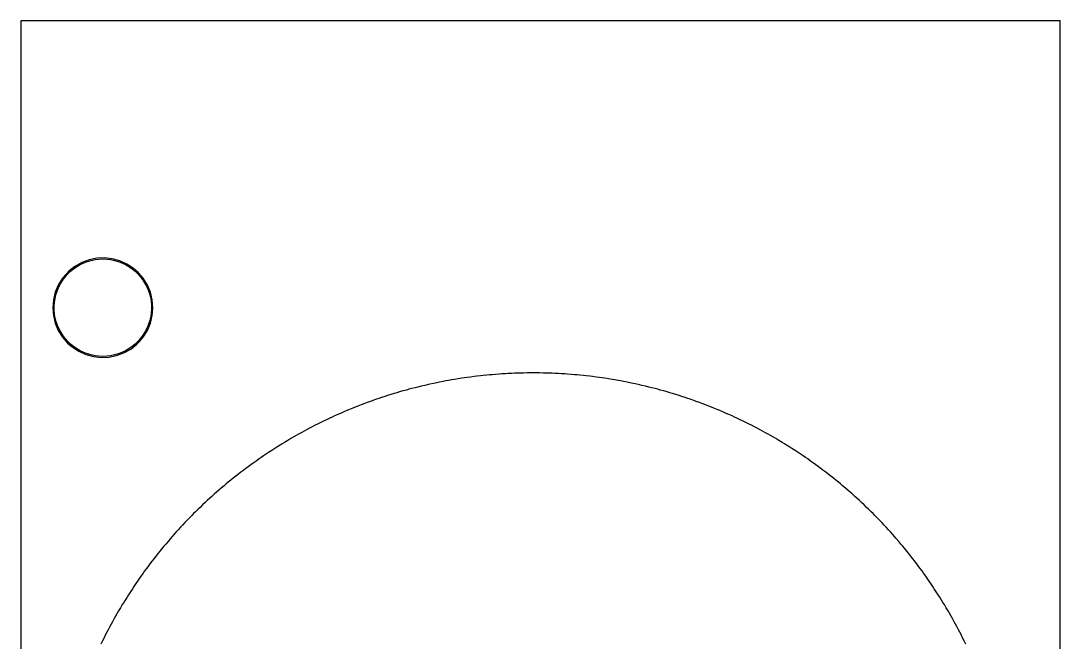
# Model space of a CAD drawing. Extents: x 0 to 216, y 0 to 279.
# Drawn here: x 0 to 215.9, y 150.3 to 279.4 of the extents above; entities that cross this region are included whole.
import ezdxf

# ---------------------------------------------------------------- set-up
doc = ezdxf.new("R2010")
doc.units = 0

msp = doc.modelspace()

# ---------------------------------------------------------------- linework, layer by layer
at = {"layer": 'annotation', "color": 1}
for p, q in [((6.868166, 220.872208), (6.868166, 220.955385)), ((6.868166, 220.955385), (6.95112, 220.955385)), ((6.909643, 220.872208), (6.868166, 220.872208)), ((6.868166, 220.768604), (6.909643, 220.768604)), ((6.91709, 220.871543), (6.909643, 220.872208)), ((6.909643, 220.768604), (6.917087, 220.769273)), ((6.909643, 220.768604), (6.909643, 220.768604)), ((6.917087, 220.769273), (6.924098, 220.771203)), ((6.924103, 220.869623), (6.91709, 220.871543)), ((6.924098, 220.771203), (6.930558, 220.774275)), ((6.930563, 220.866564), (6.924103, 220.869623)), ((6.930558, 220.774275), (6.936348, 220.778373)), ((6.936353, 220.862483), (6.930563, 220.866564)), ((6.936348, 220.778373), (6.941351, 220.783379)), ((6.941355, 220.857495), (6.936353, 220.862483)), ((6.941351, 220.783379), (6.945447, 220.789174)), ((6.94545, 220.851716), (6.941355, 220.857495)), ((6.945447, 220.789174), (6.94852, 220.795643)), ((6.948521, 220.845262), (6.94545, 220.851716)), ((6.94852, 220.795643), (6.95045, 220.802666)), ((6.95045, 220.838248), (6.948521, 220.845262)), ((6.95112, 220.83079), (6.95045, 220.838248)), ((6.95045, 220.802666), (6.95112, 220.810128)), ((6.95112, 220.810128), (6.95112, 220.83079)), ((6.95112, 220.83079), (6.95112, 220.83079))]:
    msp.add_line(p, q, dxfattribs=at)
at = {"layer": 'boundary', "color": 5}
for p, q in [((12.661037, 229.188882), (11.247511, 228.387878)), ((14.182462, 229.758904), (12.661037, 229.188882)), ((15.774332, 230.083907), (14.182462, 229.758904)), ((17.397438, 230.155886), (15.774332, 230.083907)), ((19.011822, 229.973062), (17.397438, 230.155886)), ((20.577737, 229.539946), (19.011822, 229.973062)), ((22.056612, 228.867203), (20.577737, 229.539946)), ((23.412046, 227.971397), (22.056612, 228.867203)), ((9.475659, 226.874581), (8.649074, 225.906768)), ((9.976689, 227.37561), (9.475659, 226.874581)), ((11.247511, 228.387878), (9.976689, 227.37561)), ((24.379859, 227.144812), (23.412046, 227.971397)), ((25.437242, 225.906768), (24.379859, 227.144812)), ((8.649074, 225.906768), (7.798384, 224.518556)), ((26.287932, 224.518556), (25.437242, 225.906768)), ((7.175326, 223.014366), (6.795245, 221.431217)), ((7.798384, 224.518556), (7.175326, 223.014366)), ((26.91099, 223.014366), (26.287932, 224.518556)), ((27.291071, 221.431217), (26.91099, 223.014366)), ((6.795245, 221.431217), (6.6675, 219.808111)), ((27.418816, 219.808111), (27.291071, 221.431217)), ((6.6675, 219.808111), (6.795246, 218.185005)), ((6.795246, 218.185005), (7.175326, 216.601856)), ((26.91099, 216.601856), (27.291071, 218.185005)), ((27.291071, 218.185005), (27.418816, 219.808111)), ((7.175326, 216.601856), (7.798384, 215.097666)), ((26.287932, 215.097666), (26.91099, 216.601856)), ((7.798384, 215.097666), (8.649074, 213.709455)), ((25.437242, 213.709455), (26.287932, 215.097666)), ((8.649074, 213.709455), (9.706457, 212.47141)), ((9.706457, 212.47141), (10.67427, 211.644825)), ((10.67427, 211.644825), (12.029704, 210.74902)), ((22.838806, 211.228345), (24.109628, 212.240612)), ((24.109628, 212.240612), (24.610657, 212.741642)), ((24.610657, 212.741642), (25.437242, 213.709455)), ((12.029704, 210.74902), (13.508579, 210.076276)), ((13.508579, 210.076276), (15.074494, 209.64316)), ((15.074494, 209.64316), (16.688878, 209.460336)), ((16.688878, 209.460336), (18.311984, 209.532315)), ((18.311984, 209.532315), (19.903855, 209.857318)), ((19.903855, 209.857318), (21.425279, 210.42734)), ((21.425279, 210.42734), (22.838806, 211.228345)), ((91.590257, 205.140916), (90.851099, 205.028761)), ((92.142661, 205.224695), (91.590257, 205.140916)), ((92.696111, 205.30124), (92.142661, 205.224695)), ((93.436653, 205.403642), (92.696111, 205.30124)), ((94.178459, 205.496362), (93.436653, 205.403642)), ((94.732867, 205.565666), (94.178459, 205.496362)), ((95.475822, 205.648697), (94.732867, 205.565666)), ((96.031059, 205.710728), (95.475822, 205.648697)), ((96.775043, 205.784014), (96.031059, 205.710728)), ((97.331079, 205.838801), (96.775043, 205.784014)), ((97.887771, 205.886272), (97.331079, 205.838801)), ((98.632657, 205.949806), (97.887771, 205.886272)), ((99.378308, 206.003539), (98.632657, 205.949806)), ((99.935576, 206.043728), (99.378308, 206.003539)), ((100.68187, 206.087768), (99.935576, 206.043728)), ((101.239618, 206.120679), (100.68187, 206.087768)), ((101.986418, 206.154911), (101.239618, 206.120679)), ((102.544545, 206.180497), (101.986418, 206.154911)), ((103.102964, 206.198762), (102.544545, 206.180497)), ((103.850154, 206.223193), (103.102964, 206.198762)), ((104.408761, 206.234176), (103.850154, 206.223193)), ((105.156204, 206.248855), (104.408761, 206.234176)), ((105.903774, 206.253792), (105.156204, 206.248855)), ((106.462477, 206.257453), (105.903774, 206.253792)), ((107.021179, 206.253792), (106.462477, 206.257453)), ((107.768749, 206.248855), (107.021179, 206.253792)), ((108.516192, 206.234175), (107.768749, 206.248855)), ((109.074799, 206.223193), (108.516192, 206.234175)), ((109.82199, 206.198762), (109.074799, 206.223193)), ((110.380409, 206.180497), (109.82199, 206.198762)), ((110.938535, 206.154911), (110.380409, 206.180497)), ((111.685336, 206.120679), (110.938535, 206.154911)), ((112.243083, 206.087769), (111.685336, 206.120679)), ((112.989377, 206.043728), (112.243083, 206.087769)), ((113.546645, 206.003539), (112.989377, 206.043728)), ((114.292296, 205.949806), (113.546645, 206.003539)), ((115.037182, 205.886272), (114.292296, 205.949806)), ((115.593875, 205.838801), (115.037182, 205.886272)), ((116.14991, 205.784014), (115.593875, 205.838801)), ((116.893895, 205.710727), (116.14991, 205.784014)), ((117.449131, 205.648697), (116.893895, 205.710727)), ((118.192086, 205.565666), (117.449131, 205.648697)), ((118.746495, 205.496362), (118.192086, 205.565666)), ((119.4883, 205.403642), (118.746495, 205.496362)), ((120.228842, 205.30124), (119.4883, 205.403642)), ((120.782292, 205.224695), (120.228842, 205.30124)), ((121.334696, 205.140915), (120.782292, 205.224695)), ((122.073855, 205.028761), (121.334696, 205.140915)), ((81.174244, 202.998059), (80.633652, 202.857006)), ((81.897638, 203.1868), (81.174244, 202.998059)), ((82.44006, 203.32079), (81.897638, 203.1868)), ((83.165801, 203.500089), (82.44006, 203.32079)), ((83.893889, 203.669824), (83.165801, 203.500089)), ((84.438011, 203.796671), (83.893889, 203.669824)), ((84.983746, 203.916409), (84.438011, 203.796671)), ((85.713939, 204.076635), (84.983746, 203.916409)), ((86.44618, 204.227295), (85.713939, 204.076635)), ((86.993439, 204.339887), (86.44618, 204.227295)), ((87.727603, 204.480918), (86.993439, 204.339887)), ((88.276258, 204.586358), (87.727603, 204.480918)), ((88.826265, 204.684566), (88.276258, 204.586358)), ((89.562235, 204.815971), (88.826265, 204.684566)), ((90.113505, 204.906982), (89.562235, 204.815971)), ((90.851099, 205.028761), (90.113505, 204.906982)), ((122.811449, 204.906982), (122.073855, 205.028761)), ((123.362719, 204.815971), (122.811449, 204.906982)), ((124.098689, 204.684566), (123.362719, 204.815971)), ((124.648695, 204.586358), (124.098689, 204.684566)), ((125.19735, 204.480918), (124.648695, 204.586358)), ((125.931514, 204.339887), (125.19735, 204.480918)), ((126.478774, 204.227295), (125.931514, 204.339887)), ((127.211014, 204.076635), (126.478774, 204.227295)), ((127.941207, 203.916409), (127.211014, 204.076635)), ((128.486942, 203.796671), (127.941207, 203.916409)), ((129.031064, 203.669824), (128.486942, 203.796671)), ((129.759152, 203.500088), (129.031064, 203.669824)), ((130.484894, 203.32079), (129.759152, 203.500088)), ((131.027315, 203.1868), (130.484894, 203.32079)), ((131.75071, 202.998059), (131.027315, 203.1868)), ((132.291301, 202.857006), (131.75071, 202.998059)), ((74.384459, 200.961322), (73.856552, 200.778248)), ((74.914676, 201.13742), (74.384459, 200.961322)), ((75.624171, 201.373099), (74.914676, 201.13742)), ((76.156654, 201.542313), (75.624171, 201.373099)), ((76.869099, 201.768661), (76.156654, 201.542313)), ((77.58449, 201.985686), (76.869099, 201.768661)), ((78.119153, 202.147837), (77.58449, 201.985686)), ((78.655909, 202.303015), (78.119153, 202.147837)), ((79.37413, 202.510649), (78.655909, 202.303015)), ((80.094936, 202.708847), (79.37413, 202.510649)), ((80.633652, 202.857006), (80.094936, 202.708847)), ((132.830017, 202.708847), (132.291301, 202.857006)), ((133.550823, 202.510649), (132.830017, 202.708847)), ((134.269045, 202.303015), (133.550823, 202.510649)), ((134.8058, 202.147837), (134.269045, 202.303015)), ((135.340463, 201.985686), (134.8058, 202.147837)), ((136.055854, 201.768661), (135.340463, 201.985686)), ((136.768299, 201.542313), (136.055854, 201.768661)), ((137.300782, 201.373099), (136.768299, 201.542313)), ((138.010277, 201.13742), (137.300782, 201.373099)), ((138.540494, 200.961322), (138.010277, 201.13742)), ((139.068401, 200.778248), (138.540494, 200.961322)), ((68.272598, 198.660961), (67.757811, 198.443799)), ((68.965128, 198.942549), (68.272598, 198.660961)), ((69.482704, 199.152997), (68.965128, 198.942549)), ((70.002982, 199.356646), (69.482704, 199.152997)), ((70.699182, 199.629082), (70.002982, 199.356646)), ((71.222076, 199.825886), (70.699182, 199.629082)), ((71.921764, 200.089237), (71.222076, 199.825886)), ((72.624822, 200.343388), (71.921764, 200.089237)), ((73.150244, 200.533306), (72.624822, 200.343388)), ((73.856552, 200.778248), (73.150244, 200.533306)), ((139.774709, 200.533306), (139.068401, 200.778248)), ((140.300131, 200.343388), (139.774709, 200.533306)), ((141.003189, 200.089237), (140.300131, 200.343388)), ((141.702877, 199.825886), (141.003189, 200.089237)), ((142.225771, 199.629082), (141.702877, 199.825886)), ((142.921971, 199.356646), (142.225771, 199.629082)), ((143.44225, 199.152998), (142.921971, 199.356646)), ((143.959825, 198.942549), (143.44225, 199.152998)), ((144.652355, 198.660961), (143.959825, 198.942549)), ((145.167143, 198.443799), (144.652355, 198.660961)), ((63.499665, 196.53592), (62.996952, 196.292083)), ((64.17649, 196.853366), (63.499665, 196.53592)), ((64.68234, 197.090576), (64.17649, 196.853366)), ((65.191285, 197.321164), (64.68234, 197.090576)), ((65.872259, 197.629704), (65.191285, 197.321164)), ((66.384126, 197.853618), (65.872259, 197.629704)), ((67.069014, 198.15319), (66.384126, 197.853618)), ((67.757811, 198.443799), (67.069014, 198.15319)), ((145.855939, 198.15319), (145.167143, 198.443799)), ((146.540827, 197.853618), (145.855939, 198.15319)), ((147.052694, 197.629704), (146.540827, 197.853618)), ((147.733669, 197.321164), (147.052694, 197.629704)), ((148.242613, 197.090576), (147.733669, 197.321164)), ((148.748463, 196.853366), (148.242613, 197.090576)), ((149.425288, 196.53592), (148.748463, 196.853366)), ((149.928001, 196.292083), (149.425288, 196.53592)), ((59.337177, 194.427359), (58.844448, 194.163994)), ((59.996491, 194.779761), (59.337177, 194.427359)), ((60.492666, 195.036675), (59.996491, 194.779761)), ((61.156555, 195.38041), (60.492666, 195.036675)), ((61.655998, 195.630783), (61.156555, 195.38041)), ((62.324278, 195.965857), (61.655998, 195.630783)), ((62.996952, 196.292083), (62.324278, 195.965857)), ((150.600676, 195.965857), (149.928001, 196.292083)), ((151.268955, 195.630783), (150.600676, 195.965857)), ((151.768398, 195.38041), (151.268955, 195.630783)), ((152.432288, 195.036675), (151.768398, 195.38041)), ((152.928462, 194.779761), (152.432288, 195.036675)), ((153.587777, 194.427359), (152.928462, 194.779761)), ((154.080505, 194.163994), (153.587777, 194.427359)), ((55.437994, 192.226863), (54.798052, 191.840464)), ((56.082989, 192.604893), (55.437994, 192.226863)), ((56.565039, 192.887437), (56.082989, 192.604893)), ((57.21491, 193.25699), (56.565039, 192.887437)), ((57.70058, 193.53317), (57.21491, 193.25699)), ((58.355204, 193.894175), (57.70058, 193.53317)), ((58.844448, 194.163994), (58.355204, 193.894175)), ((154.569749, 193.894175), (154.080505, 194.163994)), ((155.224374, 193.53317), (154.569749, 193.894175)), ((155.710044, 193.25699), (155.224374, 193.53317)), ((156.359915, 192.887437), (155.710044, 193.25699)), ((156.841964, 192.604894), (156.359915, 192.887437)), ((157.48696, 192.226863), (156.841964, 192.604894)), ((158.126901, 191.840465), (157.48696, 192.226863)), ((52.110258, 190.157512), (51.485957, 189.746264)), ((52.739851, 190.560574), (52.110258, 190.157512)), ((53.210436, 190.861819), (52.739851, 190.560574)), ((53.845325, 191.256635), (53.210436, 190.861819)), ((54.319793, 191.551688), (53.845325, 191.256635)), ((54.798052, 191.840464), (54.319793, 191.551688)), ((158.60516, 191.551688), (158.126901, 191.840465)), ((159.079628, 191.256636), (158.60516, 191.551688)), ((159.714517, 190.861819), (159.079628, 191.256636)), ((160.185103, 190.560574), (159.714517, 190.861819)), ((160.814695, 190.157512), (160.185103, 190.560574)), ((161.438996, 189.746265), (160.814695, 190.157512)), ((48.866289, 187.959144), (48.258656, 187.523711)), ((49.479637, 188.386637), (48.866289, 187.959144)), ((49.938019, 188.706103), (49.479637, 188.386637)), ((50.400543, 189.019552), (49.938019, 188.706103)), ((51.019424, 189.438919), (50.400543, 189.019552)), ((51.485957, 189.746264), (51.019424, 189.438919)), ((161.905529, 189.438919), (161.438996, 189.746265)), ((162.524411, 189.019552), (161.905529, 189.438919)), ((162.986934, 188.706103), (162.524411, 189.019552)), ((163.445316, 188.386637), (162.986934, 188.706103)), ((164.058664, 187.959144), (163.445316, 188.386637)), ((164.666298, 187.523711), (164.058664, 187.959144)), ((46.307266, 186.086338), (45.711186, 185.635141)), ((46.752747, 186.423541), (46.307266, 186.086338)), ((47.202585, 186.754904), (46.752747, 186.423541)), ((47.804502, 187.198276), (47.202585, 186.754904)), ((48.258656, 187.523711), (47.804502, 187.198276)), ((165.120451, 187.198276), (164.666298, 187.523711)), ((165.722368, 186.754904), (165.120451, 187.198276)), ((166.172207, 186.423541), (165.722368, 186.754904)), ((166.617687, 186.086338), (166.172207, 186.423541)), ((167.213768, 185.635141), (166.617687, 186.086338)), ((43.081575, 183.543463), (42.649695, 183.188998)), ((43.659482, 184.017704), (43.081575, 183.543463)), ((44.095982, 184.36646), (43.659482, 184.017704)), ((44.680028, 184.833119), (44.095982, 184.36646)), ((45.270152, 185.292137), (44.680028, 184.833119)), ((45.711186, 185.635141), (45.270152, 185.292137)), ((167.654801, 185.292137), (167.213768, 185.635141)), ((168.244926, 184.833119), (167.654801, 185.292137)), ((168.828971, 184.36646), (168.244926, 184.833119)), ((169.265471, 184.017704), (168.828971, 184.36646)), ((169.843379, 183.543463), (169.265471, 184.017704)), ((170.275258, 183.188997), (169.843379, 183.543463)), ((40.663084, 181.492282), (40.245459, 181.121122)), ((41.08555, 181.857906), (40.663084, 181.492282)), ((41.650826, 182.347128), (41.08555, 181.857906)), ((42.222479, 182.828951), (41.650826, 182.347128)), ((42.649695, 183.188998), (42.222479, 182.828951)), ((170.702475, 182.82895), (170.275258, 183.188997)), ((171.274127, 182.347128), (170.702475, 182.82895)), ((171.839403, 181.857906), (171.274127, 182.347128)), ((172.261869, 181.492282), (171.839403, 181.857906)), ((172.679495, 181.121122), (172.261869, 181.492282)), ((38.313782, 179.362224), (37.768183, 178.851159)), ((38.721559, 179.74415), (38.313782, 179.362224)), ((39.273837, 180.247992), (38.721559, 179.74415)), ((39.686624, 180.624557), (39.273837, 180.247992)), ((40.245459, 181.121122), (39.686624, 180.624557)), ((173.23833, 180.624557), (172.679495, 181.121122)), ((173.651116, 180.247991), (173.23833, 180.624557)), ((174.203395, 179.74415), (173.651116, 180.247991)), ((174.611172, 179.362224), (174.203395, 179.74415)), ((175.156771, 178.851159), (174.611172, 179.362224)), ((36.294441, 177.420607), (35.89682, 177.028133)), ((36.826503, 177.945751), (36.294441, 177.420607)), ((37.229263, 178.332997), (36.826503, 177.945751)), ((37.768183, 178.851159), (37.229263, 178.332997)), ((175.695691, 178.332997), (175.156771, 178.851159)), ((176.098451, 177.94575), (175.695691, 178.332997)), ((176.630513, 177.420607), (176.098451, 177.94575)), ((177.028133, 177.028133), (176.630513, 177.420607)), ((34.073794, 175.156771), (33.562729, 174.611171)), ((34.591957, 175.69569), (34.073794, 175.156771)), ((34.979202, 176.098451), (34.591957, 175.69569)), ((35.504346, 176.630512), (34.979202, 176.098451)), ((35.89682, 177.028133), (35.504346, 176.630512)), ((177.420608, 176.630512), (177.028133, 177.028133)), ((177.945751, 176.09845), (177.420608, 176.630512)), ((178.332997, 175.69569), (177.945751, 176.09845)), ((178.851159, 175.15677), (178.332997, 175.69569)), ((179.362224, 174.611171), (178.851159, 175.15677)), ((32.300396, 173.238329), (31.803831, 172.679495)), ((32.676962, 173.651116), (32.300396, 173.238329)), ((33.180803, 174.203394), (32.676962, 173.651116)), ((33.562729, 174.611171), (33.180803, 174.203394)), ((179.744151, 174.203394), (179.362224, 174.611171)), ((180.247992, 173.651116), (179.744151, 174.203394)), ((180.624558, 173.238329), (180.247992, 173.651116)), ((181.121122, 172.679494), (180.624558, 173.238329)), ((30.096003, 170.702475), (29.735956, 170.275258)), ((30.577825, 171.274127), (30.096003, 170.702475)), ((31.067047, 171.839403), (30.577825, 171.274127)), ((31.432671, 172.261869), (31.067047, 171.839403)), ((31.803831, 172.679495), (31.432671, 172.261869)), ((181.492282, 172.261869), (181.121122, 172.679494)), ((181.857906, 171.839402), (181.492282, 172.261869)), ((182.347128, 171.274127), (181.857906, 171.839402)), ((182.828951, 170.702474), (182.347128, 171.274127)), ((183.188998, 170.275258), (182.828951, 170.702474)), ((28.558493, 168.828971), (28.091834, 168.244926)), ((28.907249, 169.265471), (28.558493, 168.828971)), ((29.38149, 169.843378), (28.907249, 169.265471)), ((29.735956, 170.275258), (29.38149, 169.843378)), ((183.543463, 169.843378), (183.188998, 170.275258)), ((184.017704, 169.265471), (183.543463, 169.843378)), ((184.36646, 168.828971), (184.017704, 169.265471)), ((184.83312, 168.244925), (184.36646, 168.828971)), ((26.838615, 166.617687), (26.501412, 166.172206)), ((27.289812, 167.213767), (26.838615, 166.617687)), ((27.632816, 167.654801), (27.289812, 167.213767)), ((28.091834, 168.244926), (27.632816, 167.654801)), ((185.292137, 167.654801), (184.83312, 168.244925)), ((185.635141, 167.213767), (185.292137, 167.654801)), ((186.086338, 166.617687), (185.635141, 167.213767)), ((186.423542, 166.172206), (186.086338, 166.617687)), ((25.401242, 164.666297), (24.965809, 164.058664)), ((25.726677, 165.120451), (25.401242, 164.666297)), ((26.17005, 165.722368), (25.726677, 165.120451)), ((26.501412, 166.172206), (26.17005, 165.722368)), ((186.754904, 165.722368), (186.423542, 166.172206)), ((187.198277, 165.120451), (186.754904, 165.722368)), ((187.523711, 164.666297), (187.198277, 165.120451)), ((187.959144, 164.058664), (187.523711, 164.666297)), ((23.905401, 162.524411), (23.486035, 161.905529)), ((24.21885, 162.986934), (23.905401, 162.524411)), ((24.538316, 163.445316), (24.21885, 162.986934)), ((24.965809, 164.058664), (24.538316, 163.445316)), ((188.386637, 163.445316), (187.959144, 164.058664)), ((188.706103, 162.986934), (188.386637, 163.445316)), ((189.019552, 162.524411), (188.706103, 162.986934)), ((189.438919, 161.905529), (189.019552, 162.524411)), ((22.364379, 160.185102), (22.063134, 159.714517)), ((22.767441, 160.814695), (22.364379, 160.185102)), ((23.178688, 161.438996), (22.767441, 160.814695)), ((23.486035, 161.905529), (23.178688, 161.438996)), ((189.746265, 161.438995), (189.438919, 161.905529)), ((190.157513, 160.814695), (189.746265, 161.438995)), ((190.560574, 160.185102), (190.157513, 160.814695)), ((190.861819, 159.714517), (190.560574, 160.185102)), ((21.084489, 158.126901), (20.69809, 157.486959)), ((21.373265, 158.60516), (21.084489, 158.126901)), ((21.668318, 159.079628), (21.373265, 158.60516)), ((22.063134, 159.714517), (21.668318, 159.079628)), ((191.256636, 159.079628), (190.861819, 159.714517)), ((191.551688, 158.60516), (191.256636, 159.079628)), ((191.840465, 158.126901), (191.551688, 158.60516)), ((192.226864, 157.486959), (191.840465, 158.126901)), ((19.667964, 155.710043), (19.391783, 155.224373)), ((20.037516, 156.359914), (19.667964, 155.710043)), ((20.32006, 156.841964), (20.037516, 156.359914)), ((20.69809, 157.486959), (20.32006, 156.841964)), ((192.604894, 156.841964), (192.226864, 157.486959)), ((192.887437, 156.359914), (192.604894, 156.841964)), ((193.25699, 155.710043), (192.887437, 156.359914)), ((193.53317, 155.224373), (193.25699, 155.710043)), ((18.497594, 153.587776), (18.145192, 152.928462)), ((18.76096, 154.080505), (18.497594, 153.587776)), ((19.030777, 154.569749), (18.76096, 154.080505)), ((19.391783, 155.224373), (19.030777, 154.569749)), ((193.894176, 154.569749), (193.53317, 155.224373)), ((194.163993, 154.080505), (193.894176, 154.569749)), ((194.427359, 153.587776), (194.163993, 154.080505)), ((194.779761, 152.928462), (194.427359, 153.587776)), ((17.29417, 151.268955), (16.959096, 150.600676)), ((17.544543, 151.768397), (17.29417, 151.268955)), ((17.888278, 152.432287), (17.544543, 151.768397)), ((18.145192, 152.928462), (17.888278, 152.432287)), ((195.036675, 152.432288), (194.779761, 152.928462)), ((195.38041, 151.768398), (195.036675, 152.432288)), ((195.630783, 151.268955), (195.38041, 151.768398)), ((195.965858, 150.600676), (195.630783, 151.268955)), ((16.959096, 150.600676), (16.63287, 149.928001)), ((196.292083, 149.928001), (195.965858, 150.600676))]:
    msp.add_line(p, q, dxfattribs=at)
at = {"layer": 'frame', "color": 5}
for p, q in [((215.9, 279.4), (0, 279.4)), ((0, 279.4), (0, 0)), ((215.9, 0), (215.9, 279.4))]:
    msp.add_line(p, q, dxfattribs=at)
at = {"layer": 'hole', "color": 5}
for p, q in [((12.341895, 228.765624), (13.077924, 229.114869)), ((13.077924, 229.114869), (13.839663, 229.403758)), ((13.839663, 229.403758), (14.622175, 229.630415)), ((14.622175, 229.630415), (15.420395, 229.793375)), ((15.420395, 229.793375), (16.229137, 229.89157)), ((16.229137, 229.89157), (17.043158, 229.924378)), ((17.043158, 229.924378), (17.857179, 229.89157)), ((17.857179, 229.89157), (18.665921, 229.793375)), ((18.665921, 229.793375), (19.464142, 229.630415)), ((19.464142, 229.630415), (20.246653, 229.403758)), ((20.246653, 229.403758), (21.008392, 229.114869)), ((21.008392, 229.114869), (21.744421, 228.765624)), ((9.123875, 226.095414), (9.655477, 226.712263)), ((9.655477, 226.712263), (10.334829, 227.380245)), ((10.334829, 227.380245), (10.965886, 227.895491)), ((10.965886, 227.895491), (11.636361, 228.358276)), ((11.636361, 228.358276), (12.341895, 228.765624)), ((21.744421, 228.765624), (22.449955, 228.358276)), ((22.449955, 228.358276), (23.12043, 227.895491)), ((23.12043, 227.895491), (23.751488, 227.380245)), ((23.751488, 227.380245), (24.339031, 226.815893)), ((24.339031, 226.815893), (24.787462, 226.309724)), ((7.849347, 224.017509), (8.217872, 224.743655)), ((8.217872, 224.743655), (8.64364, 225.43779)), ((8.64364, 225.43779), (9.123875, 226.095414)), ((24.787462, 226.309724), (25.285509, 225.665485)), ((25.285509, 225.665485), (25.730109, 224.983259)), ((25.730109, 224.983259), (26.118363, 224.267467)), ((7.109125, 221.694969), (7.293169, 222.488208)), ((7.293169, 222.488208), (7.540441, 223.264068)), ((7.540441, 223.264068), (7.849347, 224.017509)), ((26.118363, 224.267467), (26.447766, 223.522759)), ((26.447766, 223.522759), (26.716173, 222.753956)), ((26.716173, 222.753956), (26.92185, 221.966049)), ((6.935098, 220.077004), (6.989512, 220.889491)), ((6.989512, 220.889491), (7.109125, 221.694969)), ((26.92185, 221.966049), (27.063457, 221.164145)), ((27.063457, 221.164145), (27.140078, 220.35345)), ((27.140078, 220.35345), (27.151218, 219.539218)), ((6.946238, 219.262773), (6.935098, 220.077004)), ((7.02286, 218.452077), (6.946238, 219.262773)), ((7.164466, 217.650174), (7.02286, 218.452077)), ((27.096805, 218.726731), (26.977192, 217.921253)), ((27.151218, 219.539218), (27.096805, 218.726731)), ((7.370143, 216.862266), (7.164466, 217.650174)), ((7.63855, 216.093463), (7.370143, 216.862266)), ((7.967954, 215.348755), (7.63855, 216.093463)), ((26.545875, 216.352154), (26.236969, 215.598713)), ((26.793148, 217.128014), (26.545875, 216.352154)), ((26.977192, 217.921253), (26.793148, 217.128014)), ((8.356208, 214.632963), (7.967954, 215.348755)), ((8.800807, 213.950737), (8.356208, 214.632963)), ((9.298854, 213.306498), (8.800807, 213.950737)), ((25.442676, 214.178432), (24.962441, 213.520808)), ((25.868444, 214.872567), (25.442676, 214.178432)), ((26.236969, 215.598713), (25.868444, 214.872567)), ((9.747286, 212.80033), (9.298854, 213.306498)), ((10.334829, 212.235977), (9.747286, 212.80033)), ((10.965886, 211.720732), (10.334829, 212.235977)), ((11.636361, 211.257946), (10.965886, 211.720732)), ((23.12043, 211.720732), (22.449955, 211.257946)), ((23.751488, 212.235977), (23.12043, 211.720732)), ((24.430839, 212.903959), (23.751488, 212.235977)), ((24.962441, 213.520808), (24.430839, 212.903959)), ((12.341895, 210.850598), (11.636361, 211.257946)), ((13.077924, 210.501353), (12.341895, 210.850598)), ((13.839663, 210.212464), (13.077924, 210.501353)), ((14.622175, 209.985808), (13.839663, 210.212464)), ((15.420395, 209.822847), (14.622175, 209.985808)), ((16.229137, 209.724652), (15.420395, 209.822847)), ((17.043158, 209.691844), (16.229137, 209.724652)), ((17.857179, 209.724652), (17.043158, 209.691844)), ((18.665921, 209.822847), (17.857179, 209.724652)), ((19.464142, 209.985808), (18.665921, 209.822847)), ((20.246653, 210.212464), (19.464142, 209.985808)), ((21.008392, 210.501353), (20.246653, 210.212464)), ((21.744421, 210.850598), (21.008392, 210.501353)), ((22.449955, 211.257946), (21.744421, 210.850598))]:
    msp.add_line(p, q, dxfattribs=at)

doc.saveas('drawing.dxf')
